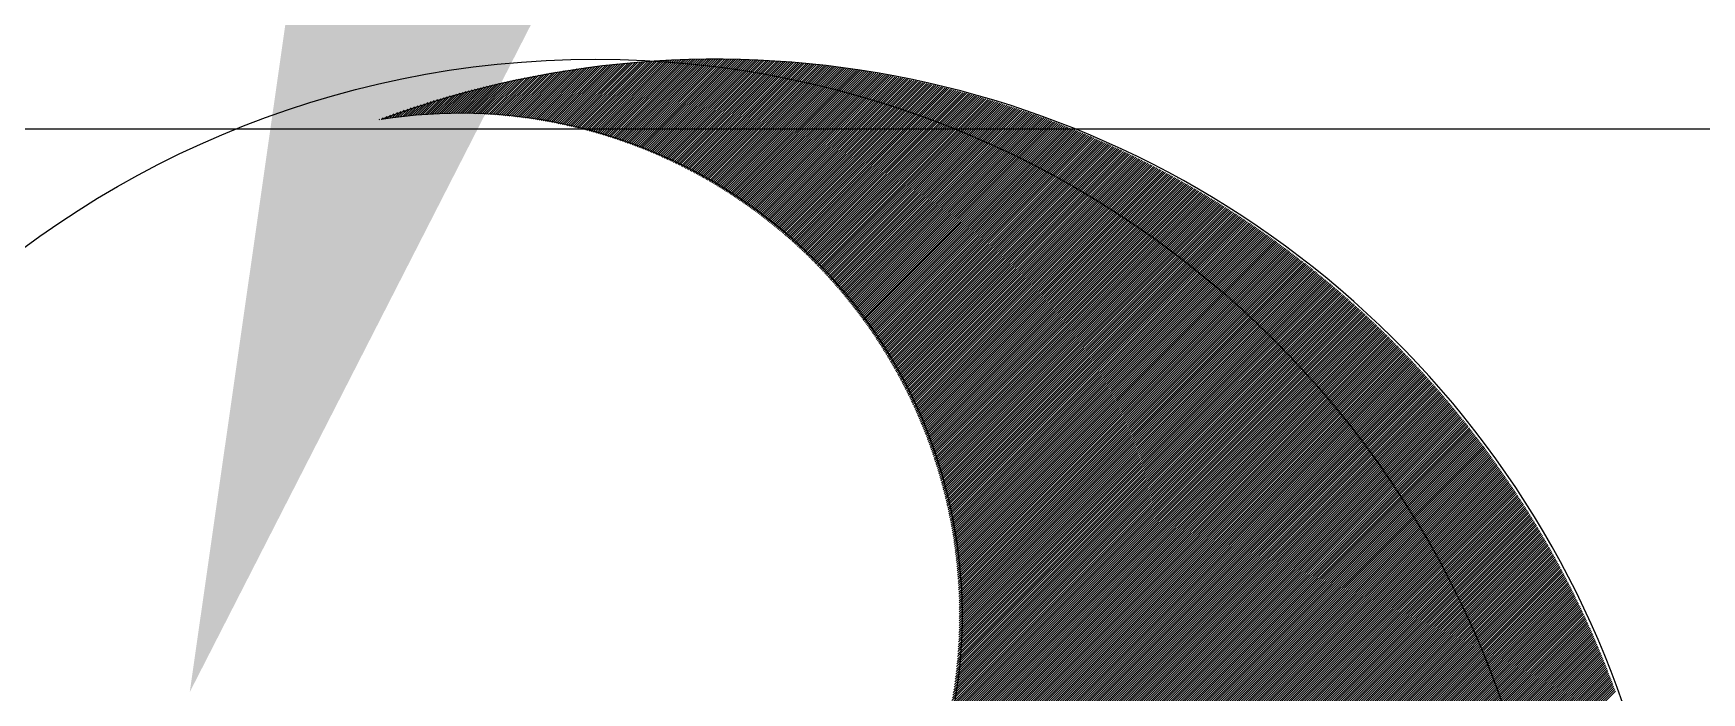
# Model space of a CAD drawing. Extents: x -437689 to -407696, y -55787 to -37037.
# Drawn here: x -433687.8 to -433625.2, y -49498.8 to -49474 of the extents above; entities that cross this region are included whole.
import ezdxf

# ---------------------------------------------------------------- set-up
doc = ezdxf.new("R2010")
doc.units = 0
doc.header["$LTSCALE"] = 150
doc.header["$MEASUREMENT"] = 0
doc.layers.add('DR', color=6, linetype='CONTINUOUS')
doc.layers.add('WALL', color=7, linetype='CONTINUOUS')

msp = doc.modelspace()

# ---------------------------------------------------------------- linework, layer by layer
at = {"layer": 'DR', "linetype": 'CONTINUOUS', "ltscale": 900}
for p, q in [((-433668.566, -49477.313, 0), (-433666.495, -49475.242, 0)), ((-433668.494, -49477.325, 0), (-433666.399, -49475.231, 0)), ((-433668.422, -49477.339, 0), (-433666.303, -49475.22, 0)), ((-433668.351, -49477.352, 0), (-433666.208, -49475.209, 0)), ((-433668.28, -49477.366, 0), (-433666.113, -49475.199, 0)), ((-433668.209, -49477.38, 0), (-433666.018, -49475.189, 0)), ((-433668.138, -49477.394, 0), (-433665.923, -49475.179, 0)), ((-433668.068, -49477.408, 0), (-433665.829, -49475.169, 0)), ((-433667.997, -49477.423, 0), (-433665.735, -49475.16, 0)), ((-433667.927, -49477.438, 0), (-433665.641, -49475.151, 0)), ((-433667.857, -49477.453, 0), (-433665.547, -49475.142, 0)), ((-433667.788, -49477.468, 0), (-433665.454, -49475.134, 0)), ((-433667.719, -49477.483, 0), (-433665.361, -49475.126, 0)), ((-433667.649, -49477.499, 0), (-433665.268, -49475.118, 0)), ((-433667.58, -49477.515, 0), (-433665.176, -49475.11, 0)), ((-433667.512, -49477.531, 0), (-433665.084, -49475.103, 0)), ((-433667.443, -49477.548, 0), (-433664.992, -49475.096, 0)), ((-433667.375, -49477.564, 0), (-433664.9, -49475.089, 0)), ((-433667.307, -49477.581, 0), (-433664.809, -49475.082, 0)), ((-433667.239, -49477.598, 0), (-433664.717, -49475.076, 0)), ((-433667.172, -49477.615, 0), (-433664.626, -49475.07, 0)), ((-433667.104, -49477.633, 0), (-433664.536, -49475.064, 0)), ((-433667.037, -49477.651, 0), (-433664.445, -49475.059, 0)), ((-433666.97, -49477.668, 0), (-433664.355, -49475.053, 0)), ((-433666.903, -49477.686, 0), (-433664.265, -49475.048, 0)), ((-433666.837, -49477.705, 0), (-433664.175, -49475.043, 0)), ((-433666.77, -49477.723, 0), (-433664.086, -49475.039, 0)), ((-433666.704, -49477.742, 0), (-433663.997, -49475.034, 0)), ((-433666.638, -49477.761, 0), (-433663.907, -49475.03, 0)), ((-433666.573, -49477.78, 0), (-433663.819, -49475.026, 0)), ((-433666.507, -49477.799, 0), (-433663.73, -49475.022, 0)), ((-433666.442, -49477.819, 0), (-433663.642, -49475.019, 0)), ((-433666.377, -49477.839, 0), (-433663.554, -49475.016, 0)), ((-433666.312, -49477.858, 0), (-433663.466, -49475.013, 0)), ((-433666.247, -49477.879, 0), (-433663.378, -49475.01, 0)), ((-433666.182, -49477.899, 0), (-433663.291, -49475.007, 0)), ((-433666.118, -49477.919, 0), (-433663.203, -49475.005, 0)), ((-433666.054, -49477.94, 0), (-433663.116, -49475.003, 0)), ((-433665.99, -49477.961, 0), (-433663.03, -49475.001, 0)), ((-433665.926, -49477.982, 0), (-433662.943, -49474.999, 0)), ((-433665.862, -49478.003, 0), (-433662.857, -49474.997, 0)), ((-433665.799, -49478.025, 0), (-433662.77, -49474.996, 0)), ((-433665.736, -49478.046, 0), (-433662.684, -49474.995, 0)), ((-433665.673, -49478.068, 0), (-433662.599, -49474.994, 0)), ((-433665.61, -49478.09, 0), (-433662.513, -49474.993, 0)), ((-433665.547, -49478.112, 0), (-433662.428, -49474.993, 0)), ((-433665.485, -49478.135, 0), (-433662.343, -49474.993, 0)), ((-433665.422, -49478.157, 0), (-433662.258, -49474.992, 0)), ((-433665.36, -49478.18, 0), (-433662.173, -49474.993, 0)), ((-433665.298, -49478.203, 0), (-433662.088, -49474.993, 0)), ((-433665.237, -49478.226, 0), (-433662.004, -49474.993, 0)), ((-433665.175, -49478.249, 0), (-433661.92, -49474.994, 0)), ((-433665.114, -49478.273, 0), (-433661.836, -49474.995, 0)), ((-433665.052, -49478.296, 0), (-433661.752, -49474.996, 0)), ((-433664.991, -49478.32, 0), (-433661.669, -49474.997, 0)), ((-433664.931, -49478.344, 0), (-433661.585, -49474.999, 0)), ((-433664.87, -49478.368, 0), (-433661.502, -49475.001, 0)), ((-433664.809, -49478.393, 0), (-433661.419, -49475.002, 0)), ((-433664.749, -49478.417, 0), (-433661.336, -49475.004, 0)), ((-433664.689, -49478.442, 0), (-433661.254, -49475.007, 0)), ((-433664.629, -49478.467, 0), (-433661.171, -49475.009, 0)), ((-433664.569, -49478.492, 0), (-433661.089, -49475.012, 0)), ((-433664.509, -49478.517, 0), (-433661.007, -49475.014, 0)), ((-433664.45, -49478.542, 0), (-433660.925, -49475.017, 0)), ((-433664.39, -49478.568, 0), (-433660.843, -49475.021, 0)), ((-433664.331, -49478.593, 0), (-433660.762, -49475.024, 0)), ((-433664.272, -49478.619, 0), (-433660.68, -49475.027, 0)), ((-433664.213, -49478.645, 0), (-433660.599, -49475.031, 0)), ((-433664.155, -49478.671, 0), (-433660.518, -49475.035, 0)), ((-433664.096, -49478.698, 0), (-433660.437, -49475.039, 0)), ((-433664.038, -49478.724, 0), (-433660.357, -49475.043, 0)), ((-433663.98, -49478.751, 0), (-433660.276, -49475.047, 0)), ((-433663.922, -49478.778, 0), (-433660.196, -49475.052, 0)), ((-433663.864, -49478.805, 0), (-433660.116, -49475.057, 0)), ((-433663.806, -49478.832, 0), (-433660.036, -49475.062, 0)), ((-433663.749, -49478.859, 0), (-433659.956, -49475.067, 0)), ((-433663.691, -49478.887, 0), (-433659.876, -49475.072, 0)), ((-433663.634, -49478.915, 0), (-433659.797, -49475.077, 0)), ((-433663.577, -49478.942, 0), (-433659.718, -49475.083, 0)), ((-433663.52, -49478.97, 0), (-433659.638, -49475.088, 0)), ((-433663.464, -49478.999, 0), (-433659.559, -49475.094, 0)), ((-433663.407, -49479.027, 0), (-433659.481, -49475.1, 0)), ((-433663.351, -49479.055, 0), (-433659.402, -49475.106, 0)), ((-433663.295, -49479.084, 0), (-433659.323, -49475.113, 0)), ((-433663.238, -49479.113, 0), (-433659.245, -49475.119, 0)), ((-433663.182, -49479.142, 0), (-433659.167, -49475.126, 0)), ((-433663.127, -49479.171, 0), (-433659.089, -49475.133, 0)), ((-433663.071, -49479.2, 0), (-433659.011, -49475.14, 0)), ((-433663.016, -49479.229, 0), (-433658.933, -49475.147, 0)), ((-433662.96, -49479.259, 0), (-433658.856, -49475.154, 0)), ((-433662.905, -49479.289, 0), (-433658.778, -49475.162, 0)), ((-433662.85, -49479.318, 0), (-433658.701, -49475.169, 0)), ((-433662.795, -49479.348, 0), (-433658.624, -49475.177, 0)), ((-433662.741, -49479.379, 0), (-433658.547, -49475.185, 0)), ((-433662.686, -49479.409, 0), (-433658.47, -49475.193, 0)), ((-433662.632, -49479.439, 0), (-433658.394, -49475.201, 0)), ((-433662.578, -49479.47, 0), (-433658.317, -49475.21, 0)), ((-433662.523, -49479.501, 0), (-433658.241, -49475.218, 0)), ((-433662.47, -49479.532, 0), (-433658.164, -49475.227, 0)), ((-433662.416, -49479.563, 0), (-433658.088, -49475.235, 0)), ((-433662.362, -49479.594, 0), (-433658.013, -49475.244, 0)), ((-433671.337, -49477.029, 0), (-433670.182, -49475.874, 0)), ((-433671.255, -49477.032, 0), (-433670.073, -49475.85, 0)), ((-433671.173, -49477.034, 0), (-433669.964, -49475.825, 0)), ((-433671.091, -49477.038, 0), (-433669.855, -49475.802, 0)), ((-433671.01, -49477.041, 0), (-433669.747, -49475.779, 0)), ((-433670.929, -49477.045, 0), (-433669.64, -49475.756, 0)), ((-433670.848, -49477.049, 0), (-433669.533, -49475.734, 0)), ((-433670.768, -49477.054, 0), (-433669.426, -49475.712, 0)), ((-433670.688, -49477.058, 0), (-433669.32, -49475.691, 0)), ((-433670.608, -49477.064, 0), (-433669.214, -49475.67, 0)), ((-433670.529, -49477.069, 0), (-433669.109, -49475.649, 0)), ((-433670.45, -49477.075, 0), (-433669.004, -49475.629, 0)), ((-433670.371, -49477.081, 0), (-433668.899, -49475.609, 0)), ((-433670.292, -49477.087, 0), (-433668.795, -49475.59, 0)), ((-433670.214, -49477.094, 0), (-433668.691, -49475.571, 0)), ((-433670.136, -49477.101, 0), (-433668.587, -49475.552, 0)), ((-433670.059, -49477.108, 0), (-433668.484, -49475.534, 0)), ((-433669.982, -49477.116, 0), (-433668.382, -49475.516, 0)), ((-433669.905, -49477.124, 0), (-433668.279, -49475.499, 0)), ((-433669.828, -49477.132, 0), (-433668.177, -49475.481, 0)), ((-433669.751, -49477.14, 0), (-433668.076, -49475.465, 0)), ((-433669.675, -49477.149, 0), (-433667.974, -49475.448, 0)), ((-433669.6, -49477.158, 0), (-433667.873, -49475.432, 0)), ((-433669.524, -49477.168, 0), (-433667.773, -49475.416, 0)), ((-433669.449, -49477.177, 0), (-433667.673, -49475.401, 0)), ((-433669.374, -49477.187, 0), (-433667.573, -49475.386, 0)), ((-433669.299, -49477.197, 0), (-433667.473, -49475.371, 0)), ((-433669.225, -49477.207, 0), (-433667.374, -49475.357, 0)), ((-433669.15, -49477.218, 0), (-433667.275, -49475.343, 0)), ((-433669.076, -49477.229, 0), (-433667.177, -49475.329, 0)), ((-433669.003, -49477.24, 0), (-433667.078, -49475.316, 0)), ((-433668.929, -49477.252, 0), (-433666.98, -49475.303, 0)), ((-433668.856, -49477.263, 0), (-433666.883, -49475.29, 0)), ((-433668.783, -49477.275, 0), (-433666.785, -49475.278, 0)), ((-433668.711, -49477.287, 0), (-433666.688, -49475.265, 0)), ((-433668.638, -49477.3, 0), (-433666.592, -49475.254, 0)), ((-433662.309, -49479.625, 0), (-433657.937, -49475.254, 0)), ((-433662.255, -49479.657, 0), (-433657.861, -49475.263, 0)), ((-433662.202, -49479.689, 0), (-433657.786, -49475.272, 0)), ((-433662.149, -49479.72, 0), (-433657.71, -49475.282, 0)), ((-433662.096, -49479.752, 0), (-433657.635, -49475.291, 0)), ((-433662.043, -49479.784, 0), (-433657.56, -49475.301, 0)), ((-433661.991, -49479.817, 0), (-433657.485, -49475.311, 0)), ((-433661.938, -49479.849, 0), (-433657.41, -49475.321, 0)), ((-433661.886, -49479.882, 0), (-433657.336, -49475.331, 0)), ((-433661.834, -49479.914, 0), (-433657.261, -49475.342, 0)), ((-433661.782, -49479.947, 0), (-433657.187, -49475.352, 0)), ((-433661.73, -49479.98, 0), (-433657.113, -49475.363, 0)), ((-433661.678, -49480.013, 0), (-433657.039, -49475.374, 0)), ((-433661.627, -49480.047, 0), (-433656.965, -49475.385, 0)), ((-433661.575, -49480.08, 0), (-433656.891, -49475.396, 0)), ((-433661.524, -49480.114, 0), (-433656.817, -49475.407, 0)), ((-433661.473, -49480.147, 0), (-433656.744, -49475.418, 0)), ((-433661.422, -49480.181, 0), (-433656.67, -49475.43, 0)), ((-433661.371, -49480.215, 0), (-433656.597, -49475.441, 0)), ((-433661.32, -49480.249, 0), (-433656.524, -49475.453, 0)), ((-433661.27, -49480.284, 0), (-433656.451, -49475.465, 0)), ((-433661.219, -49480.318, 0), (-433656.378, -49475.477, 0)), ((-433661.169, -49480.353, 0), (-433656.306, -49475.489, 0)), ((-433661.119, -49480.387, 0), (-433656.233, -49475.501, 0)), ((-433661.069, -49480.422, 0), (-433656.16, -49475.514, 0)), ((-433661.019, -49480.457, 0), (-433656.088, -49475.526, 0)), ((-433660.969, -49480.492, 0), (-433656.016, -49475.539, 0)), ((-433660.92, -49480.528, 0), (-433655.944, -49475.552, 0)), ((-433660.87, -49480.563, 0), (-433655.872, -49475.565, 0)), ((-433660.821, -49480.599, 0), (-433655.8, -49475.578, 0)), ((-433660.772, -49480.634, 0), (-433655.728, -49475.591, 0)), ((-433660.723, -49480.67, 0), (-433655.657, -49475.604, 0)), ((-433660.674, -49480.706, 0), (-433655.585, -49475.617, 0)), ((-433660.625, -49480.742, 0), (-433655.514, -49475.631, 0)), ((-433660.577, -49480.779, 0), (-433655.443, -49475.645, 0)), ((-433660.528, -49480.815, 0), (-433655.372, -49475.658, 0)), ((-433660.48, -49480.851, 0), (-433655.301, -49475.672, 0)), ((-433660.432, -49480.888, 0), (-433655.23, -49475.686, 0)), ((-433660.384, -49480.925, 0), (-433655.159, -49475.701, 0)), ((-433660.336, -49480.962, 0), (-433655.089, -49475.715, 0)), ((-433660.288, -49480.999, 0), (-433655.018, -49475.729, 0)), ((-433660.24, -49481.036, 0), (-433654.948, -49475.744, 0)), ((-433660.193, -49481.074, 0), (-433654.878, -49475.758, 0)), ((-433660.146, -49481.111, 0), (-433654.808, -49475.773, 0)), ((-433660.098, -49481.149, 0), (-433654.738, -49475.788, 0)), ((-433660.051, -49481.187, 0), (-433654.668, -49475.803, 0)), ((-433660.004, -49481.224, 0), (-433654.598, -49475.818, 0)), ((-433659.958, -49481.263, 0), (-433654.529, -49475.833, 0)), ((-433659.911, -49481.301, 0), (-433654.459, -49475.849, 0)), ((-433659.864, -49481.339, 0), (-433654.39, -49475.864, 0)), ((-433673.065, -49477.06, 0), (-433672.476, -49476.471, 0)), ((-433672.975, -49477.055, 0), (-433672.356, -49476.436, 0)), ((-433672.885, -49477.05, 0), (-433672.237, -49476.401, 0)), ((-433672.796, -49477.045, 0), (-433672.118, -49476.367, 0)), ((-433672.706, -49477.041, 0), (-433671.999, -49476.334, 0)), ((-433672.618, -49477.037, 0), (-433671.882, -49476.301, 0)), ((-433672.53, -49477.034, 0), (-433671.765, -49476.269, 0)), ((-433672.442, -49477.031, 0), (-433671.648, -49476.237, 0)), ((-433672.355, -49477.028, 0), (-433671.532, -49476.206, 0)), ((-433672.268, -49477.026, 0), (-433671.417, -49476.175, 0)), ((-433672.181, -49477.025, 0), (-433671.302, -49476.145, 0)), ((-433672.095, -49477.023, 0), (-433671.188, -49476.116, 0)), ((-433672.009, -49477.022, 0), (-433671.074, -49476.087, 0)), ((-433671.924, -49477.022, 0), (-433670.961, -49476.059, 0)), ((-433671.839, -49477.022, 0), (-433670.848, -49476.031, 0)), ((-433671.754, -49477.022, 0), (-433670.736, -49476.003, 0)), ((-433671.67, -49477.023, 0), (-433670.624, -49475.977, 0)), ((-433671.586, -49477.024, 0), (-433670.513, -49475.95, 0)), ((-433671.503, -49477.025, 0), (-433670.402, -49475.924, 0)), ((-433671.42, -49477.027, 0), (-433670.292, -49475.899, 0)), ((-433659.818, -49481.378, 0), (-433654.32, -49475.88, 0)), ((-433659.772, -49481.416, 0), (-433654.251, -49475.896, 0)), ((-433659.726, -49481.455, 0), (-433654.182, -49475.911, 0)), ((-433659.68, -49481.494, 0), (-433654.113, -49475.927, 0)), ((-433659.634, -49481.533, 0), (-433654.045, -49475.943, 0)), ((-433659.588, -49481.572, 0), (-433653.976, -49475.96, 0)), ((-433659.543, -49481.611, 0), (-433653.907, -49475.976, 0)), ((-433659.497, -49481.651, 0), (-433653.839, -49475.992, 0)), ((-433659.452, -49481.69, 0), (-433653.771, -49476.009, 0)), ((-433659.407, -49481.73, 0), (-433653.702, -49476.025, 0)), ((-433659.362, -49481.77, 0), (-433653.634, -49476.042, 0)), ((-433659.317, -49481.81, 0), (-433653.566, -49476.059, 0)), ((-433659.272, -49481.85, 0), (-433653.498, -49476.076, 0)), ((-433659.228, -49481.89, 0), (-433653.431, -49476.093, 0)), ((-433659.183, -49481.93, 0), (-433653.363, -49476.11, 0)), ((-433659.139, -49481.971, 0), (-433653.295, -49476.128, 0)), ((-433659.095, -49482.012, 0), (-433653.228, -49476.145, 0)), ((-433659.05, -49482.052, 0), (-433653.161, -49476.163, 0)), ((-433659.007, -49482.093, 0), (-433653.093, -49476.18, 0)), ((-433658.963, -49482.134, 0), (-433653.026, -49476.198, 0)), ((-433658.919, -49482.176, 0), (-433652.959, -49476.216, 0)), ((-433658.876, -49482.217, 0), (-433652.892, -49476.234, 0)), ((-433658.832, -49482.258, 0), (-433652.826, -49476.252, 0)), ((-433658.789, -49482.3, 0), (-433652.759, -49476.27, 0)), ((-433658.746, -49482.342, 0), (-433652.692, -49476.288, 0)), ((-433658.703, -49482.384, 0), (-433652.626, -49476.307, 0)), ((-433658.66, -49482.426, 0), (-433652.56, -49476.325, 0)), ((-433658.617, -49482.468, 0), (-433652.493, -49476.344, 0)), ((-433658.575, -49482.51, 0), (-433652.427, -49476.363, 0)), ((-433658.532, -49482.552, 0), (-433652.361, -49476.381, 0)), ((-433658.49, -49482.595, 0), (-433652.295, -49476.4, 0)), ((-433658.448, -49482.638, 0), (-433652.229, -49476.419, 0)), ((-433658.406, -49482.68, 0), (-433652.164, -49476.438, 0)), ((-433658.364, -49482.723, 0), (-433652.098, -49476.458, 0)), ((-433658.322, -49482.766, 0), (-433652.033, -49476.477, 0)), ((-433658.28, -49482.81, 0), (-433651.967, -49476.497, 0)), ((-433674.483, -49477.205, 0), (-433674.365, -49477.087, 0)), ((-433674.385, -49477.192, 0), (-433674.234, -49477.041, 0)), ((-433674.287, -49477.179, 0), (-433674.103, -49476.995, 0)), ((-433674.19, -49477.166, 0), (-433673.973, -49476.95, 0)), ((-433674.093, -49477.154, 0), (-433673.844, -49476.906, 0)), ((-433673.997, -49477.143, 0), (-433673.716, -49476.863, 0)), ((-433673.901, -49477.133, 0), (-433673.589, -49476.82, 0)), ((-433673.806, -49477.122, 0), (-433673.462, -49476.778, 0)), ((-433673.712, -49477.113, 0), (-433673.337, -49476.737, 0)), ((-433673.618, -49477.104, 0), (-433673.212, -49476.697, 0)), ((-433673.525, -49477.095, 0), (-433673.087, -49476.658, 0)), ((-433673.432, -49477.087, 0), (-433672.964, -49476.619, 0)), ((-433673.34, -49477.08, 0), (-433672.841, -49476.581, 0)), ((-433673.248, -49477.073, 0), (-433672.719, -49476.544, 0)), ((-433673.156, -49477.066, 0), (-433672.597, -49476.507, 0)), ((-433658.239, -49482.853, 0), (-433651.902, -49476.516, 0)), ((-433658.198, -49482.896, 0), (-433651.837, -49476.536, 0)), ((-433658.156, -49482.94, 0), (-433651.772, -49476.555, 0)), ((-433658.115, -49482.984, 0), (-433651.707, -49476.575, 0)), ((-433658.074, -49483.028, 0), (-433651.642, -49476.595, 0)), ((-433658.033, -49483.072, 0), (-433651.577, -49476.615, 0)), ((-433657.993, -49483.116, 0), (-433651.512, -49476.636, 0)), ((-433657.952, -49483.16, 0), (-433651.448, -49476.656, 0)), ((-433657.912, -49483.205, 0), (-433651.383, -49476.676, 0)), ((-433657.872, -49483.249, 0), (-433651.319, -49476.697, 0)), ((-433657.831, -49483.294, 0), (-433651.255, -49476.717, 0)), ((-433657.791, -49483.339, 0), (-433651.19, -49476.738, 0)), ((-433657.751, -49483.384, 0), (-433651.126, -49476.759, 0)), ((-433657.712, -49483.429, 0), (-433651.062, -49476.78, 0)), ((-433657.672, -49483.474, 0), (-433650.999, -49476.801, 0)), ((-433657.633, -49483.52, 0), (-433650.935, -49476.822, 0)), ((-433657.593, -49483.565, 0), (-433650.871, -49476.843, 0)), ((-433657.554, -49483.611, 0), (-433650.808, -49476.864, 0)), ((-433657.515, -49483.657, 0), (-433650.744, -49476.886, 0)), ((-433657.476, -49483.702, 0), (-433650.681, -49476.907, 0)), ((-433657.437, -49483.749, 0), (-433650.617, -49476.929, 0)), ((-433657.399, -49483.795, 0), (-433650.554, -49476.95, 0)), ((-433657.36, -49483.841, 0), (-433650.491, -49476.972, 0)), ((-433657.322, -49483.888, 0), (-433650.428, -49476.994, 0)), ((-433657.284, -49483.934, 0), (-433650.365, -49477.016, 0)), ((-433657.246, -49483.981, 0), (-433650.302, -49477.038, 0)), ((-433657.208, -49484.028, 0), (-433650.24, -49477.06, 0)), ((-433657.17, -49484.075, 0), (-433650.177, -49477.082, 0)), ((-433657.132, -49484.122, 0), (-433650.115, -49477.105, 0)), ((-433674.782, -49477.25, 0), (-433674.765, -49477.233, 0)), ((-433674.682, -49477.234, 0), (-433674.631, -49477.183, 0)), ((-433674.582, -49477.219, 0), (-433674.497, -49477.135, 0)), ((-433657.095, -49484.169, 0), (-433650.052, -49477.127, 0)), ((-433657.057, -49484.217, 0), (-433649.99, -49477.15, 0)), ((-433657.02, -49484.264, 0), (-433649.928, -49477.172, 0)), ((-433656.983, -49484.312, 0), (-433649.866, -49477.195, 0)), ((-433656.946, -49484.36, 0), (-433649.804, -49477.218, 0)), ((-433656.909, -49484.408, 0), (-433649.742, -49477.241, 0)), ((-433656.872, -49484.456, 0), (-433649.68, -49477.264, 0)), ((-433656.836, -49484.504, 0), (-433649.618, -49477.287, 0)), ((-433656.799, -49484.553, 0), (-433649.556, -49477.31, 0)), ((-433656.763, -49484.601, 0), (-433649.495, -49477.333, 0)), ((-433656.727, -49484.65, 0), (-433649.433, -49477.357, 0)), ((-433656.691, -49484.699, 0), (-433649.372, -49477.38, 0)), ((-433656.655, -49484.748, 0), (-433649.311, -49477.404, 0)), ((-433656.619, -49484.797, 0), (-433649.249, -49477.427, 0)), ((-433656.583, -49484.846, 0), (-433649.188, -49477.451, 0)), ((-433656.548, -49484.896, 0), (-433649.127, -49477.475, 0)), ((-433656.513, -49484.945, 0), (-433649.066, -49477.499, 0)), ((-433656.478, -49484.995, 0), (-433649.006, -49477.523, 0)), ((-433656.442, -49485.045, 0), (-433648.945, -49477.547, 0)), ((-433656.408, -49485.095, 0), (-433648.884, -49477.571, 0)), ((-433656.373, -49485.145, 0), (-433648.824, -49477.596, 0)), ((-433656.338, -49485.195, 0), (-433648.763, -49477.62, 0)), ((-433656.304, -49485.245, 0), (-433648.703, -49477.644, 0)), ((-433656.269, -49485.296, 0), (-433648.643, -49477.669, 0)), ((-433656.235, -49485.347, 0), (-433648.582, -49477.694, 0)), ((-433656.201, -49485.397, 0), (-433648.522, -49477.718, 0)), ((-433656.167, -49485.448, 0), (-433648.462, -49477.743, 0)), ((-433656.134, -49485.499, 0), (-433648.402, -49477.768, 0)), ((-433656.1, -49485.551, 0), (-433648.343, -49477.793, 0)), ((-433656.067, -49485.602, 0), (-433648.283, -49477.818, 0)), ((-433656.033, -49485.654, 0), (-433648.223, -49477.844, 0)), ((-433656, -49485.705, 0), (-433648.164, -49477.869, 0)), ((-433655.967, -49485.757, 0), (-433648.104, -49477.894, 0)), ((-433655.934, -49485.809, 0), (-433648.045, -49477.92, 0)), ((-433655.901, -49485.861, 0), (-433647.985, -49477.945, 0)), ((-433655.869, -49485.913, 0), (-433647.926, -49477.971, 0)), ((-433655.836, -49485.966, 0), (-433647.867, -49477.997, 0)), ((-433655.804, -49486.018, 0), (-433647.808, -49478.022, 0)), ((-433655.772, -49486.071, 0), (-433647.749, -49478.048, 0)), ((-433655.74, -49486.124, 0), (-433647.69, -49478.074, 0)), ((-433655.708, -49486.177, 0), (-433647.632, -49478.1, 0)), ((-433655.676, -49486.23, 0), (-433647.573, -49478.127, 0)), ((-433655.645, -49486.283, 0), (-433647.514, -49478.153, 0)), ((-433655.613, -49486.337, 0), (-433647.456, -49478.179, 0)), ((-433655.582, -49486.39, 0), (-433647.397, -49478.206, 0)), ((-433655.551, -49486.444, 0), (-433647.339, -49478.232, 0)), ((-433655.52, -49486.498, 0), (-433647.281, -49478.259, 0)), ((-433655.489, -49486.552, 0), (-433647.223, -49478.285, 0)), ((-433655.459, -49486.606, 0), (-433647.164, -49478.312, 0)), ((-433655.428, -49486.661, 0), (-433647.106, -49478.339, 0)), ((-433655.398, -49486.715, 0), (-433647.049, -49478.366, 0)), ((-433655.367, -49486.77, 0), (-433646.991, -49478.393, 0)), ((-433655.337, -49486.825, 0), (-433646.933, -49478.42, 0)), ((-433655.308, -49486.88, 0), (-433646.875, -49478.447, 0)), ((-433655.278, -49486.935, 0), (-433646.818, -49478.475, 0)), ((-433655.248, -49486.99, 0), (-433646.76, -49478.502, 0)), ((-433655.219, -49487.045, 0), (-433646.703, -49478.53, 0)), ((-433655.189, -49487.101, 0), (-433646.646, -49478.557, 0)), ((-433655.16, -49487.157, 0), (-433646.588, -49478.585, 0)), ((-433655.131, -49487.213, 0), (-433646.531, -49478.612, 0)), ((-433655.103, -49487.269, 0), (-433646.474, -49478.64, 0)), ((-433655.074, -49487.325, 0), (-433646.417, -49478.668, 0)), ((-433655.045, -49487.381, 0), (-433646.36, -49478.696, 0)), ((-433655.017, -49487.438, 0), (-433646.303, -49478.724, 0)), ((-433654.989, -49487.494, 0), (-433646.247, -49478.752, 0)), ((-433654.961, -49487.551, 0), (-433646.19, -49478.78, 0)), ((-433654.933, -49487.608, 0), (-433646.134, -49478.809, 0)), ((-433654.905, -49487.665, 0), (-433646.077, -49478.837, 0)), ((-433654.878, -49487.723, 0), (-433646.021, -49478.865, 0)), ((-433654.85, -49487.78, 0), (-433645.964, -49478.894, 0)), ((-433654.823, -49487.838, 0), (-433645.908, -49478.923, 0)), ((-433654.796, -49487.895, 0), (-433645.852, -49478.951, 0)), ((-433654.769, -49487.953, 0), (-433645.796, -49478.98, 0)), ((-433654.742, -49488.011, 0), (-433645.74, -49479.009, 0)), ((-433654.716, -49488.07, 0), (-433645.684, -49479.038, 0)), ((-433654.689, -49488.128, 0), (-433645.628, -49479.067, 0)), ((-433654.663, -49488.187, 0), (-433645.572, -49479.096, 0)), ((-433654.637, -49488.246, 0), (-433645.517, -49479.125, 0)), ((-433654.611, -49488.305, 0), (-433645.461, -49479.155, 0)), ((-433654.585, -49488.364, 0), (-433645.406, -49479.184, 0)), ((-433654.56, -49488.423, 0), (-433645.35, -49479.213, 0)), ((-433654.534, -49488.482, 0), (-433645.295, -49479.243, 0)), ((-433654.509, -49488.542, 0), (-433645.24, -49479.272, 0)), ((-433654.484, -49488.602, 0), (-433645.184, -49479.302, 0)), ((-433654.459, -49488.662, 0), (-433645.129, -49479.332, 0)), ((-433654.435, -49488.722, 0), (-433645.074, -49479.362, 0)), ((-433654.41, -49488.782, 0), (-433645.019, -49479.392, 0)), ((-433654.386, -49488.843, 0), (-433644.965, -49479.422, 0)), ((-433654.361, -49488.903, 0), (-433644.91, -49479.452, 0)), ((-433654.337, -49488.964, 0), (-433644.855, -49479.482, 0)), ((-433654.314, -49489.025, 0), (-433644.8, -49479.512, 0)), ((-433654.29, -49489.086, 0), (-433644.746, -49479.542, 0)), ((-433654.266, -49489.148, 0), (-433644.691, -49479.573, 0)), ((-433654.243, -49489.209, 0), (-433644.637, -49479.603, 0)), ((-433654.22, -49489.271, 0), (-433644.583, -49479.634, 0)), ((-433654.197, -49489.333, 0), (-433644.529, -49479.664, 0)), ((-433654.174, -49489.395, 0), (-433644.474, -49479.695, 0)), ((-433654.152, -49489.457, 0), (-433644.42, -49479.726, 0)), ((-433654.129, -49489.52, 0), (-433644.366, -49479.757, 0)), ((-433654.107, -49489.582, 0), (-433644.312, -49479.788, 0)), ((-433654.085, -49489.645, 0), (-433644.259, -49479.819, 0)), ((-433654.063, -49489.708, 0), (-433644.205, -49479.85, 0)), ((-433654.041, -49489.771, 0), (-433644.151, -49479.881, 0)), ((-433654.02, -49489.835, 0), (-433644.098, -49479.912, 0)), ((-433653.999, -49489.898, 0), (-433644.044, -49479.944, 0)), ((-433653.977, -49489.962, 0), (-433643.991, -49479.975, 0)), ((-433653.957, -49490.026, 0), (-433643.937, -49480.007, 0)), ((-433653.936, -49490.09, 0), (-433643.884, -49480.038, 0)), ((-433653.915, -49490.154, 0), (-433643.831, -49480.07, 0)), ((-433653.895, -49490.219, 0), (-433643.778, -49480.102, 0)), ((-433653.875, -49490.283, 0), (-433643.725, -49480.133, 0)), ((-433653.855, -49490.348, 0), (-433643.672, -49480.165, 0)), ((-433653.835, -49490.413, 0), (-433643.619, -49480.197, 0)), ((-433653.815, -49490.479, 0), (-433643.566, -49480.229, 0)), ((-433653.796, -49490.544, 0), (-433643.513, -49480.261, 0)), ((-433653.777, -49490.61, 0), (-433643.461, -49480.294, 0)), ((-433653.758, -49490.676, 0), (-433643.408, -49480.326, 0)), ((-433653.739, -49490.742, 0), (-433643.356, -49480.358, 0)), ((-433653.721, -49490.808, 0), (-433643.303, -49480.391, 0)), ((-433653.702, -49490.875, 0), (-433643.251, -49480.423, 0)), ((-433653.684, -49490.941, 0), (-433643.198, -49480.456, 0)), ((-433653.666, -49491.008, 0), (-433643.146, -49480.488, 0)), ((-433653.648, -49491.075, 0), (-433643.094, -49480.521, 0)), ((-433653.631, -49491.143, 0), (-433643.042, -49480.554, 0)), ((-433653.614, -49491.21, 0), (-433642.99, -49480.587, 0)), ((-433653.597, -49491.278, 0), (-433642.938, -49480.62, 0)), ((-433653.58, -49491.346, 0), (-433642.886, -49480.653, 0)), ((-433653.563, -49491.414, 0), (-433642.835, -49480.686, 0)), ((-433653.547, -49491.483, 0), (-433642.783, -49480.719, 0)), ((-433653.53, -49491.551, 0), (-433642.731, -49480.752, 0)), ((-433653.514, -49491.62, 0), (-433642.68, -49480.786, 0)), ((-433653.499, -49491.689, 0), (-433642.628, -49480.819, 0)), ((-433653.483, -49491.758, 0), (-433642.577, -49480.853, 0)), ((-433653.468, -49491.828, 0), (-433642.526, -49480.886, 0)), ((-433653.452, -49491.898, 0), (-433642.475, -49480.92, 0)), ((-433653.438, -49491.968, 0), (-433642.423, -49480.953, 0)), ((-433653.423, -49492.038, 0), (-433642.372, -49480.987, 0)), ((-433653.409, -49492.108, 0), (-433642.321, -49481.021, 0)), ((-433653.394, -49492.179, 0), (-433642.271, -49481.055, 0)), ((-433653.38, -49492.25, 0), (-433642.22, -49481.089, 0)), ((-433653.367, -49492.321, 0), (-433642.169, -49481.123, 0)), ((-433653.353, -49492.392, 0), (-433642.118, -49481.157, 0)), ((-433653.34, -49492.464, 0), (-433642.068, -49481.192, 0)), ((-433653.327, -49492.536, 0), (-433642.017, -49481.226, 0)), ((-433653.314, -49492.608, 0), (-433641.967, -49481.26, 0)), ((-433653.302, -49492.68, 0), (-433641.916, -49481.295, 0)), ((-433653.289, -49492.753, 0), (-433641.866, -49481.329, 0)), ((-433653.277, -49492.826, 0), (-433641.816, -49481.364, 0)), ((-433653.266, -49492.899, 0), (-433641.765, -49481.399, 0)), ((-433653.254, -49492.972, 0), (-433641.715, -49481.433, 0)), ((-433653.243, -49493.046, 0), (-433641.665, -49481.468, 0)), ((-433653.232, -49493.12, 0), (-433641.615, -49481.503, 0)), ((-433653.221, -49493.194, 0), (-433641.566, -49481.538, 0)), ((-433653.211, -49493.268, 0), (-433641.516, -49481.573, 0)), ((-433653.201, -49493.343, 0), (-433641.466, -49481.608, 0)), ((-433653.191, -49493.418, 0), (-433641.416, -49481.643, 0)), ((-433653.181, -49493.493, 0), (-433641.367, -49481.679, 0)), ((-433653.172, -49493.568, 0), (-433641.317, -49481.714, 0)), ((-433653.163, -49493.644, 0), (-433641.268, -49481.749, 0)), ((-433653.154, -49493.72, 0), (-433641.219, -49481.785, 0)), ((-433653.145, -49493.796, 0), (-433641.169, -49481.821, 0)), ((-433653.137, -49493.873, 0), (-433641.12, -49481.856, 0)), ((-433653.129, -49493.95, 0), (-433641.071, -49481.892, 0)), ((-433653.121, -49494.027, 0), (-433641.022, -49481.928, 0)), ((-433653.114, -49494.105, 0), (-433640.973, -49481.964, 0)), ((-433653.107, -49494.182, 0), (-433640.924, -49482, 0)), ((-433653.1, -49494.26, 0), (-433640.875, -49482.036, 0)), ((-433653.094, -49494.339, 0), (-433640.826, -49482.072, 0)), ((-433653.087, -49494.418, 0), (-433640.778, -49482.108, 0)), ((-433653.082, -49494.497, 0), (-433640.729, -49482.144, 0)), ((-433653.076, -49494.576, 0), (-433640.68, -49482.18, 0)), ((-433653.071, -49494.655, 0), (-433640.632, -49482.217, 0)), ((-433653.066, -49494.735, 0), (-433640.584, -49482.253, 0)), ((-433653.061, -49494.816, 0), (-433640.535, -49482.29, 0)), ((-433653.057, -49494.896, 0), (-433640.487, -49482.326, 0)), ((-433653.053, -49494.977, 0), (-433640.439, -49482.363, 0)), ((-433653.049, -49495.058, 0), (-433640.391, -49482.4, 0)), ((-433653.046, -49495.14, 0), (-433640.343, -49482.436, 0)), ((-433653.043, -49495.222, 0), (-433640.295, -49482.473, 0)), ((-433653.041, -49495.304, 0), (-433640.247, -49482.51, 0)), ((-433653.038, -49495.387, 0), (-433640.199, -49482.547, 0)), ((-433653.037, -49495.47, 0), (-433640.151, -49482.584, 0)), ((-433653.035, -49495.553, 0), (-433640.104, -49482.622, 0)), ((-433653.034, -49495.637, 0), (-433640.056, -49482.659, 0)), ((-433653.033, -49495.721, 0), (-433640.008, -49482.696, 0)), ((-433653.033, -49495.805, 0), (-433639.961, -49482.734, 0)), ((-433653.089, -49497.304, 0), (-433639.165, -49483.38, 0)), ((-433653.082, -49497.212, 0), (-433639.211, -49483.342, 0)), ((-433653.076, -49497.121, 0), (-433639.258, -49483.303, 0)), ((-433653.07, -49497.03, 0), (-433639.304, -49483.265, 0)), ((-433653.064, -49496.94, 0), (-433639.351, -49483.226, 0)), ((-433653.059, -49496.85, 0), (-433639.397, -49483.188, 0)), ((-433653.055, -49496.761, 0), (-433639.444, -49483.15, 0)), ((-433653.051, -49496.672, 0), (-433639.49, -49483.111, 0)), ((-433653.047, -49496.583, 0), (-433639.537, -49483.073, 0)), ((-433653.044, -49496.495, 0), (-433639.584, -49483.035, 0)), ((-433653.041, -49496.408, 0), (-433639.631, -49482.997, 0)), ((-433653.039, -49496.32, 0), (-433639.678, -49482.959, 0)), ((-433653.037, -49496.234, 0), (-433639.725, -49482.922, 0)), ((-433653.035, -49496.147, 0), (-433639.772, -49482.884, 0)), ((-433653.034, -49496.061, 0), (-433639.819, -49482.846, 0)), ((-433653.033, -49495.89, 0), (-433639.914, -49482.771, 0)), ((-433653.033, -49495.975, 0), (-433639.866, -49482.809, 0)), ((-433653.256, -49498.744, 0), (-433638.48, -49483.968, 0)), ((-433653.241, -49498.644, 0), (-433638.525, -49483.928, 0)), ((-433653.226, -49498.545, 0), (-433638.571, -49483.889, 0)), ((-433653.212, -49498.446, 0), (-433638.616, -49483.849, 0)), ((-433653.199, -49498.347, 0), (-433638.661, -49483.81, 0)), ((-433653.186, -49498.25, 0), (-433638.707, -49483.77, 0)), ((-433653.174, -49498.153, 0), (-433638.752, -49483.731, 0)), ((-433653.162, -49498.056, 0), (-433638.798, -49483.692, 0)), ((-433653.151, -49497.96, 0), (-433638.844, -49483.653, 0)), ((-433653.141, -49497.865, 0), (-433638.889, -49483.613, 0)), ((-433653.131, -49497.77, 0), (-433638.935, -49483.574, 0)), ((-433653.121, -49497.676, 0), (-433638.981, -49483.535, 0)), ((-433653.112, -49497.582, 0), (-433639.027, -49483.497, 0)), ((-433653.104, -49497.489, 0), (-433639.073, -49483.458, 0)), ((-433653.096, -49497.396, 0), (-433639.119, -49483.419, 0)), ((-433653.602, -49500.448, 0), (-433637.767, -49484.613, 0)), ((-433653.574, -49500.335, 0), (-433637.811, -49484.572, 0)), ((-433653.547, -49500.223, 0), (-433637.855, -49484.531, 0)), ((-433653.521, -49500.112, 0), (-433637.899, -49484.49, 0)), ((-433653.496, -49500.002, 0), (-433637.944, -49484.45, 0)), ((-433653.472, -49499.893, 0), (-433637.988, -49484.409, 0)), ((-433653.448, -49499.785, 0), (-433638.032, -49484.369, 0)), ((-433653.426, -49499.677, 0), (-433638.077, -49484.328, 0)), ((-433653.404, -49499.57, 0), (-433638.121, -49484.288, 0)), ((-433653.383, -49499.465, 0), (-433638.166, -49484.248, 0)), ((-433653.362, -49499.359, 0), (-433638.211, -49484.208, 0)), ((-433653.343, -49499.255, 0), (-433638.255, -49484.168, 0)), ((-433653.324, -49499.152, 0), (-433638.3, -49484.128, 0)), ((-433653.306, -49499.049, 0), (-433638.345, -49484.088, 0)), ((-433653.289, -49498.947, 0), (-433638.39, -49484.048, 0)), ((-433653.272, -49498.845, 0), (-433638.435, -49484.008, 0)), ((-433654.166, -49502.284, 0), (-433637.115, -49485.234, 0)), ((-433654.118, -49502.152, 0), (-433637.158, -49485.192, 0)), ((-433654.072, -49502.021, 0), (-433637.201, -49485.15, 0)), ((-433654.028, -49501.892, 0), (-433637.244, -49485.108, 0)), ((-433653.985, -49501.764, 0), (-433637.287, -49485.066, 0)), ((-433653.944, -49501.638, 0), (-433637.331, -49485.025, 0)), ((-433653.904, -49501.514, 0), (-433637.374, -49484.983, 0)), ((-433653.866, -49501.39, 0), (-433637.417, -49484.942, 0)), ((-433653.829, -49501.268, 0), (-433637.461, -49484.9, 0)), ((-433653.793, -49501.148, 0), (-433637.504, -49484.859, 0)), ((-433653.758, -49501.028, 0), (-433637.548, -49484.818, 0)), ((-433653.725, -49500.91, 0), (-433637.592, -49484.777, 0)), ((-433653.693, -49500.793, 0), (-433637.635, -49484.736, 0)), ((-433653.662, -49500.677, 0), (-433637.679, -49484.695, 0)), ((-433653.632, -49500.562, 0), (-433637.723, -49484.654, 0)), ((-433655.167, -49504.558, 0), (-433636.479, -49485.87, 0)), ((-433655.077, -49504.383, 0), (-433636.521, -49485.827, 0)), ((-433654.991, -49504.212, 0), (-433636.563, -49485.784, 0)), ((-433654.91, -49504.046, 0), (-433636.605, -49485.742, 0)), ((-433654.832, -49503.884, 0), (-433636.647, -49485.699, 0)), ((-433654.758, -49503.725, 0), (-433636.689, -49485.656, 0)), ((-433654.687, -49503.569, 0), (-433636.732, -49485.614, 0)), ((-433654.619, -49503.417, 0), (-433636.774, -49485.571, 0)), ((-433654.555, -49503.267, 0), (-433636.816, -49485.529, 0)), ((-433654.492, -49503.12, 0), (-433636.859, -49485.486, 0)), ((-433654.432, -49502.975, 0), (-433636.901, -49485.444, 0)), ((-433654.375, -49502.833, 0), (-433636.944, -49485.402, 0)), ((-433654.32, -49502.692, 0), (-433636.987, -49485.36, 0)), ((-433654.266, -49502.554, 0), (-433637.029, -49485.317, 0)), ((-433654.215, -49502.418, 0), (-433637.072, -49485.275, 0)), ((-433657.849, -49508.428, 0), (-433635.9, -49486.479, 0)), ((-433657.328, -49507.822, 0), (-433635.941, -49486.435, 0)), ((-433656.989, -49507.399, 0), (-433635.982, -49486.391, 0)), ((-433656.724, -49507.048, 0), (-433636.023, -49486.347, 0)), ((-433656.501, -49506.741, 0), (-433636.064, -49486.304, 0)), ((-433656.307, -49506.462, 0), (-433636.105, -49486.26, 0)), ((-433656.135, -49506.205, 0), (-433636.146, -49486.216, 0)), ((-433655.979, -49505.964, 0), (-433636.188, -49486.173, 0)), ((-433655.836, -49505.737, 0), (-433636.229, -49486.129, 0)), ((-433655.705, -49505.52, 0), (-433636.271, -49486.086, 0)), ((-433655.583, -49505.314, 0), (-433636.312, -49486.043, 0)), ((-433655.469, -49505.115, 0), (-433636.354, -49486, 0)), ((-433655.362, -49504.923, 0), (-433636.396, -49485.956, 0)), ((-433655.262, -49504.738, 0), (-433636.437, -49485.913, 0)), ((-433674.826, -49526.593, 0), (-433635.334, -49487.101, 0)), ((-433674.809, -49526.491, 0), (-433635.374, -49487.056, 0)), ((-433674.791, -49526.388, 0), (-433635.414, -49487.012, 0)), ((-433674.772, -49526.285, 0), (-433635.454, -49486.967, 0)), ((-433674.753, -49526.18, 0), (-433635.495, -49486.922, 0)), ((-433674.732, -49526.075, 0), (-433635.535, -49486.877, 0)), ((-433674.711, -49525.969, 0), (-433635.575, -49486.833, 0)), ((-433674.689, -49525.862, 0), (-433635.615, -49486.788, 0)), ((-433674.666, -49525.755, 0), (-433635.656, -49486.744, 0)), ((-433674.643, -49525.646, 0), (-433635.696, -49486.7, 0)), ((-433674.618, -49525.536, 0), (-433635.737, -49486.655, 0)), ((-433674.592, -49525.426, 0), (-433635.777, -49486.611, 0)), ((-433674.566, -49525.314, 0), (-433635.818, -49486.567, 0)), ((-433674.538, -49525.202, 0), (-433635.859, -49486.523, 0)), ((-433674.999, -49527.954, 0), (-433634.783, -49487.738, 0)), ((-433674.991, -49527.861, 0), (-433634.822, -49487.692, 0)), ((-433674.982, -49527.767, 0), (-433634.861, -49487.646, 0)), ((-433674.972, -49527.673, 0), (-433634.9, -49487.6, 0)), ((-433674.962, -49527.578, 0), (-433634.939, -49487.555, 0)), ((-433674.951, -49527.482, 0), (-433634.978, -49487.509, 0)), ((-433674.94, -49527.386, 0), (-433635.018, -49487.463, 0)), ((-433674.928, -49527.289, 0), (-433635.057, -49487.418, 0)), ((-433674.916, -49527.192, 0), (-433635.096, -49487.372, 0)), ((-433674.902, -49527.094, 0), (-433635.136, -49487.327, 0)), ((-433674.889, -49526.995, 0), (-433635.175, -49487.282, 0)), ((-433674.874, -49526.896, 0), (-433635.215, -49487.237, 0)), ((-433674.859, -49526.796, 0), (-433635.255, -49487.191, 0)), ((-433674.843, -49526.695, 0), (-433635.295, -49487.146, 0)), ((-433675.064, -49529.122, 0), (-433634.283, -49488.341, 0)), ((-433675.062, -49529.035, 0), (-433634.321, -49488.295, 0)), ((-433675.06, -49528.948, 0), (-433634.359, -49488.248, 0)), ((-433675.056, -49528.86, 0), (-433634.398, -49488.201, 0)), ((-433675.053, -49528.772, 0), (-433634.436, -49488.154, 0)), ((-433675.049, -49528.683, 0), (-433634.474, -49488.108, 0)), ((-433675.044, -49528.593, 0), (-433634.512, -49488.061, 0)), ((-433675.04, -49528.504, 0), (-433634.551, -49488.015, 0)), ((-433675.034, -49528.413, 0), (-433634.589, -49487.969, 0)), ((-433675.028, -49528.323, 0), (-433634.628, -49487.922, 0)), ((-433675.022, -49528.231, 0), (-433634.667, -49487.876, 0)), ((-433675.015, -49528.14, 0), (-433634.705, -49487.83, 0)), ((-433675.007, -49528.047, 0), (-433634.744, -49487.784, 0)), ((-433675.069, -49529.466, 0), (-433634.132, -49488.53, 0)), ((-433675.069, -49529.551, 0), (-433634.094, -49488.577, 0)), ((-433675.069, -49529.636, 0), (-433634.057, -49488.624, 0)), ((-433675.068, -49529.295, 0), (-433634.208, -49488.435, 0)), ((-433675.068, -49529.381, 0), (-433634.17, -49488.482, 0)), ((-433675.068, -49529.72, 0), (-433634.019, -49488.671, 0)), ((-433675.067, -49529.804, 0), (-433633.982, -49488.719, 0)), ((-433675.066, -49529.209, 0), (-433634.245, -49488.388, 0)), ((-433675.066, -49529.887, 0), (-433633.945, -49488.766, 0)), ((-433675.064, -49529.97, 0), (-433633.907, -49488.814, 0)), ((-433675.062, -49530.053, 0), (-433633.87, -49488.862, 0)), ((-433675.059, -49530.135, 0), (-433633.833, -49488.909, 0)), ((-433675.056, -49530.217, 0), (-433633.796, -49488.957, 0)), ((-433675.053, -49530.299, 0), (-433633.759, -49489.005, 0)), ((-433675.049, -49530.38, 0), (-433633.722, -49489.053, 0)), ((-433675.045, -49530.461, 0), (-433633.685, -49489.101, 0)), ((-433675.041, -49530.541, 0), (-433633.648, -49489.149, 0)), ((-433675.036, -49530.621, 0), (-433633.612, -49489.197, 0)), ((-433675.031, -49530.701, 0), (-433633.575, -49489.245, 0)), ((-433675.026, -49530.781, 0), (-433633.539, -49489.294, 0)), ((-433675.02, -49530.86, 0), (-433633.502, -49489.342, 0)), ((-433675.014, -49530.939, 0), (-433633.466, -49489.391, 0)), ((-433675.008, -49531.017, 0), (-433633.429, -49489.439, 0)), ((-433675.001, -49531.095, 0), (-433633.393, -49489.488, 0)), ((-433674.994, -49531.173, 0), (-433633.357, -49489.536, 0)), ((-433674.987, -49531.251, 0), (-433633.321, -49489.585, 0)), ((-433674.979, -49531.328, 0), (-433633.285, -49489.634, 0)), ((-433674.971, -49531.405, 0), (-433633.249, -49489.683, 0)), ((-433674.963, -49531.482, 0), (-433633.213, -49489.732, 0)), ((-433674.954, -49531.558, 0), (-433633.177, -49489.781, 0)), ((-433674.946, -49531.634, 0), (-433633.141, -49489.83, 0)), ((-433674.937, -49531.71, 0), (-433633.106, -49489.879, 0)), ((-433674.927, -49531.785, 0), (-433633.07, -49489.928, 0)), ((-433674.917, -49531.861, 0), (-433633.035, -49489.978, 0)), ((-433674.908, -49531.935, 0), (-433632.999, -49490.027, 0)), ((-433674.897, -49532.01, 0), (-433632.964, -49490.076, 0)), ((-433674.887, -49532.084, 0), (-433632.928, -49490.126, 0)), ((-433674.876, -49532.158, 0), (-433632.893, -49490.176, 0)), ((-433674.865, -49532.232, 0), (-433632.858, -49490.225, 0)), ((-433674.854, -49532.306, 0), (-433632.823, -49490.275, 0)), ((-433674.842, -49532.379, 0), (-433632.788, -49490.325, 0)), ((-433674.83, -49532.452, 0), (-433632.753, -49490.375, 0)), ((-433674.818, -49532.525, 0), (-433632.718, -49490.425, 0)), ((-433674.805, -49532.597, 0), (-433632.683, -49490.475, 0)), ((-433674.793, -49532.669, 0), (-433632.649, -49490.525, 0)), ((-433674.78, -49532.741, 0), (-433632.614, -49490.575, 0)), ((-433674.767, -49532.813, 0), (-433632.579, -49490.626, 0)), ((-433674.753, -49532.884, 0), (-433632.545, -49490.676, 0)), ((-433674.74, -49532.955, 0), (-433632.511, -49490.726, 0)), ((-433674.726, -49533.026, 0), (-433632.476, -49490.777, 0)), ((-433674.711, -49533.097, 0), (-433632.442, -49490.827, 0)), ((-433674.697, -49533.167, 0), (-433632.408, -49490.878, 0)), ((-433674.682, -49533.238, 0), (-433632.374, -49490.929, 0)), ((-433674.667, -49533.308, 0), (-433632.34, -49490.98, 0)), ((-433674.652, -49533.377, 0), (-433632.306, -49491.031, 0)), ((-433674.637, -49533.447, 0), (-433632.272, -49491.082, 0)), ((-433674.621, -49533.516, 0), (-433632.238, -49491.133, 0)), ((-433674.605, -49533.585, 0), (-433632.204, -49491.184, 0)), ((-433674.589, -49533.654, 0), (-433632.17, -49491.235, 0)), ((-433674.573, -49533.722, 0), (-433632.137, -49491.286, 0)), ((-433674.556, -49533.791, 0), (-433632.103, -49491.337, 0)), ((-433674.54, -49533.859, 0), (-433632.07, -49491.389, 0)), ((-433674.523, -49533.926, 0), (-433632.037, -49491.44, 0)), ((-433674.505, -49533.994, 0), (-433632.003, -49491.492, 0)), ((-433674.488, -49534.061, 0), (-433631.97, -49491.544, 0)), ((-433674.47, -49534.129, 0), (-433631.937, -49491.595, 0)), ((-433674.452, -49534.196, 0), (-433631.904, -49491.647, 0)), ((-433674.434, -49534.262, 0), (-433631.871, -49491.699, 0)), ((-433674.416, -49534.329, 0), (-433631.838, -49491.751, 0)), ((-433674.397, -49534.395, 0), (-433631.805, -49491.803, 0)), ((-433674.379, -49534.461, 0), (-433631.772, -49491.855, 0)), ((-433674.36, -49534.527, 0), (-433631.74, -49491.907, 0)), ((-433674.341, -49534.593, 0), (-433631.707, -49491.959, 0)), ((-433674.321, -49534.658, 0), (-433631.675, -49492.012, 0)), ((-433674.302, -49534.724, 0), (-433631.642, -49492.064, 0)), ((-433674.282, -49534.789, 0), (-433631.61, -49492.117, 0)), ((-433674.262, -49534.853, 0), (-433631.577, -49492.169, 0)), ((-433674.242, -49534.918, 0), (-433631.545, -49492.222, 0)), ((-433674.221, -49534.982, 0), (-433631.513, -49492.274, 0)), ((-433674.2, -49535.047, 0), (-433631.481, -49492.327, 0)), ((-433674.18, -49535.111, 0), (-433631.449, -49492.38, 0)), ((-433674.159, -49535.175, 0), (-433631.417, -49492.433, 0)), ((-433674.137, -49535.238, 0), (-433631.385, -49492.486, 0)), ((-433674.116, -49535.302, 0), (-433631.354, -49492.539, 0)), ((-433674.094, -49535.365, 0), (-433631.322, -49492.592, 0)), ((-433674.073, -49535.428, 0), (-433631.29, -49492.646, 0)), ((-433674.051, -49535.491, 0), (-433631.259, -49492.699, 0)), ((-433674.028, -49535.553, 0), (-433631.227, -49492.752, 0)), ((-433674.006, -49535.616, 0), (-433631.196, -49492.806, 0)), ((-433673.983, -49535.678, 0), (-433631.165, -49492.859, 0)), ((-433673.961, -49535.74, 0), (-433631.133, -49492.913, 0)), ((-433673.938, -49535.802, 0), (-433631.102, -49492.967, 0)), ((-433673.914, -49535.864, 0), (-433631.071, -49493.021, 0)), ((-433673.891, -49535.925, 0), (-433631.04, -49493.074, 0)), ((-433673.868, -49535.987, 0), (-433631.009, -49493.128, 0)), ((-433673.844, -49536.048, 0), (-433630.978, -49493.182, 0)), ((-433673.82, -49536.109, 0), (-433630.948, -49493.236, 0)), ((-433673.796, -49536.17, 0), (-433630.917, -49493.291, 0)), ((-433673.772, -49536.23, 0), (-433630.886, -49493.345, 0)), ((-433673.747, -49536.291, 0), (-433630.856, -49493.399, 0)), ((-433673.723, -49536.351, 0), (-433630.826, -49493.454, 0)), ((-433673.698, -49536.411, 0), (-433630.795, -49493.508, 0)), ((-433673.673, -49536.471, 0), (-433630.765, -49493.563, 0)), ((-433673.648, -49536.53, 0), (-433630.735, -49493.617, 0)), ((-433673.622, -49536.59, 0), (-433630.705, -49493.672, 0)), ((-433673.597, -49536.649, 0), (-433630.675, -49493.727, 0)), ((-433673.571, -49536.708, 0), (-433630.645, -49493.782, 0)), ((-433673.545, -49536.767, 0), (-433630.615, -49493.837, 0)), ((-433673.519, -49536.826, 0), (-433630.585, -49493.892, 0)), ((-433673.493, -49536.885, 0), (-433630.555, -49493.947, 0)), ((-433673.466, -49536.943, 0), (-433630.526, -49494.002, 0)), ((-433673.44, -49537.001, 0), (-433630.496, -49494.058, 0)), ((-433673.413, -49537.06, 0), (-433630.467, -49494.113, 0)), ((-433673.386, -49537.117, 0), (-433630.437, -49494.169, 0)), ((-433673.359, -49537.175, 0), (-433630.408, -49494.224, 0)), ((-433673.332, -49537.233, 0), (-433630.379, -49494.28, 0)), ((-433673.304, -49537.29, 0), (-433630.35, -49494.335, 0)), ((-433673.277, -49537.348, 0), (-433630.321, -49494.391, 0)), ((-433673.249, -49537.405, 0), (-433630.292, -49494.447, 0)), ((-433673.221, -49537.462, 0), (-433630.263, -49494.503, 0)), ((-433673.193, -49537.518, 0), (-433630.234, -49494.559, 0)), ((-433673.165, -49537.575, 0), (-433630.205, -49494.615, 0)), ((-433673.136, -49537.631, 0), (-433630.177, -49494.671, 0)), ((-433673.108, -49537.688, 0), (-433630.148, -49494.728, 0)), ((-433673.079, -49537.744, 0), (-433630.119, -49494.784, 0)), ((-433673.05, -49537.8, 0), (-433630.091, -49494.841, 0)), ((-433673.021, -49537.855, 0), (-433630.063, -49494.897, 0)), ((-433672.992, -49537.911, 0), (-433630.035, -49494.954, 0)), ((-433672.962, -49537.966, 0), (-433630.006, -49495.01, 0)), ((-433672.933, -49538.022, 0), (-433629.978, -49495.067, 0)), ((-433672.903, -49538.077, 0), (-433629.95, -49495.124, 0)), ((-433672.873, -49538.132, 0), (-433629.922, -49495.181, 0)), ((-433672.843, -49538.186, 0), (-433629.895, -49495.238, 0)), ((-433672.813, -49538.241, 0), (-433629.867, -49495.295, 0)), ((-433672.782, -49538.296, 0), (-433629.839, -49495.352, 0)), ((-433672.752, -49538.35, 0), (-433629.812, -49495.41, 0)), ((-433672.721, -49538.404, 0), (-433629.784, -49495.467, 0)), ((-433672.69, -49538.458, 0), (-433629.757, -49495.524, 0)), ((-433672.659, -49538.512, 0), (-433629.729, -49495.582, 0)), ((-433672.628, -49538.566, 0), (-433629.702, -49495.64, 0)), ((-433672.597, -49538.619, 0), (-433629.675, -49495.697, 0)), ((-433672.565, -49538.672, 0), (-433629.648, -49495.755, 0)), ((-433672.534, -49538.726, 0), (-433629.621, -49495.813, 0)), ((-433672.502, -49538.779, 0), (-433629.594, -49495.871, 0)), ((-433672.47, -49538.832, 0), (-433629.567, -49495.929, 0)), ((-433672.438, -49538.884, 0), (-433629.541, -49495.987, 0)), ((-433672.405, -49538.937, 0), (-433629.514, -49496.045, 0)), ((-433672.373, -49538.989, 0), (-433629.487, -49496.104, 0)), ((-433672.34, -49539.042, 0), (-433629.461, -49496.162, 0)), ((-433672.308, -49539.094, 0), (-433629.435, -49496.221, 0)), ((-433672.275, -49539.146, 0), (-433629.408, -49496.279, 0)), ((-433672.242, -49539.198, 0), (-433629.382, -49496.338, 0)), ((-433672.209, -49539.249, 0), (-433629.356, -49496.396, 0)), ((-433672.175, -49539.301, 0), (-433629.33, -49496.455, 0)), ((-433672.142, -49539.352, 0), (-433629.304, -49496.514, 0)), ((-433672.108, -49539.403, 0), (-433629.278, -49496.573, 0)), ((-433672.074, -49539.454, 0), (-433629.252, -49496.632, 0)), ((-433672.04, -49539.505, 0), (-433629.227, -49496.691, 0)), ((-433672.006, -49539.556, 0), (-433629.201, -49496.751, 0)), ((-433671.972, -49539.607, 0), (-433629.176, -49496.81, 0)), ((-433671.938, -49539.657, 0), (-433629.15, -49496.87, 0)), ((-433671.903, -49539.707, 0), (-433629.125, -49496.929, 0)), ((-433671.869, -49539.758, 0), (-433629.1, -49496.989, 0)), ((-433671.834, -49539.808, 0), (-433629.074, -49497.048, 0)), ((-433671.799, -49539.857, 0), (-433629.049, -49497.108, 0)), ((-433671.764, -49539.907, 0), (-433629.024, -49497.168, 0)), ((-433671.728, -49539.957, 0), (-433629, -49497.228, 0)), ((-433671.693, -49540.006, 0), (-433628.975, -49497.288, 0)), ((-433671.657, -49540.055, 0), (-433628.95, -49497.348, 0)), ((-433671.622, -49540.105, 0), (-433628.925, -49497.408, 0)), ((-433671.586, -49540.153, 0), (-433628.901, -49497.469, 0)), ((-433671.55, -49540.202, 0), (-433628.877, -49497.529, 0)), ((-433671.513, -49540.251, 0), (-433628.852, -49497.59, 0)), ((-433671.477, -49540.3, 0), (-433628.828, -49497.65, 0)), ((-433671.441, -49540.348, 0), (-433628.804, -49497.711, 0)), ((-433671.404, -49540.396, 0), (-433628.78, -49497.772, 0)), ((-433671.367, -49540.444, 0), (-433628.756, -49497.833, 0)), ((-433671.33, -49540.492, 0), (-433628.732, -49497.894, 0)), ((-433671.293, -49540.54, 0), (-433628.708, -49497.955, 0)), ((-433671.256, -49540.588, 0), (-433628.684, -49498.016, 0)), ((-433671.219, -49540.635, 0), (-433628.661, -49498.077, 0)), ((-433671.181, -49540.683, 0), (-433628.637, -49498.139, 0)), ((-433671.144, -49540.73, 0), (-433628.614, -49498.2, 0)), ((-433671.106, -49540.777, 0), (-433628.591, -49498.261, 0)), ((-433671.068, -49540.824, 0), (-433628.567, -49498.323, 0)), ((-433671.03, -49540.871, 0), (-433628.544, -49498.385, 0)), ((-433670.992, -49540.917, 0), (-433628.521, -49498.447, 0)), ((-433670.953, -49540.964, 0), (-433628.498, -49498.509, 0)), ((-433670.915, -49541.01, 0), (-433628.475, -49498.571, 0)), ((-433670.876, -49541.056, 0), (-433628.453, -49498.633, 0)), ((-433670.838, -49541.102, 0), (-433628.43, -49498.695, 0))]:
    msp.add_line(p, q, dxfattribs=at)
msp.add_circle((-433666.674, -49510.992, 0), 36, dxfattribs=at)
for centre, radius, start, end in [((-433662.148, -49510.992, 0), 36, 271.56726, 110.43289), ((-433671.746, -49495.851, 0), 18.829, 293.61112, 99.07564)]:
    msp.add_arc(centre, radius, start, end, dxfattribs=at)
msp.add_solid([(-433647.288, -49431.023), (-433681.887, -49498.729), (-433671.117, -49423.461)], dxfattribs=at)
at = {"layer": 'WALL', "color": 9}
msp.add_line((-433184.262, -49477.61), (-435151.762, -49477.61), dxfattribs=at)

doc.saveas('drawing.dxf')
